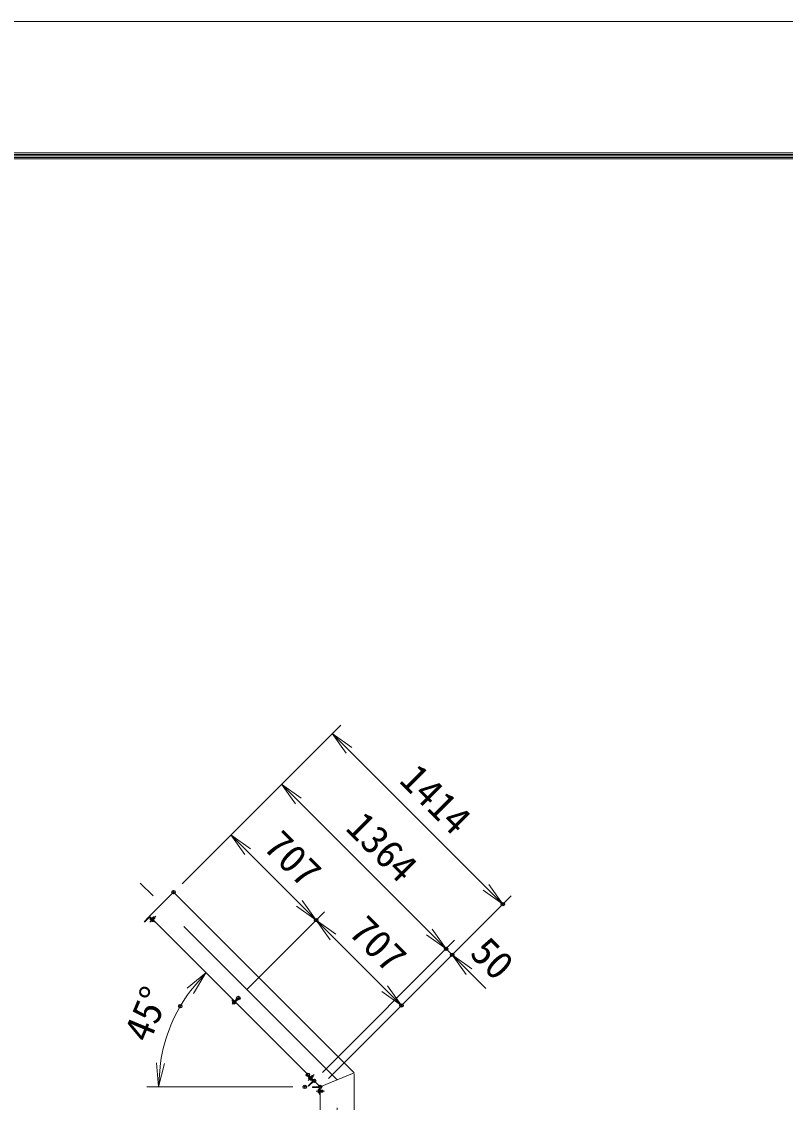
# Model space of a CAD drawing. Units: millimetres at full size. Extents: x -14700 to 14700, y -10395 to 10395.
# Drawn here: x -1379 to 3098, y 4060 to 10395 of the extents above; entities that cross this region are included whole.
import ezdxf
from ezdxf.enums import TextEntityAlignment as Align

# ---------------------------------------------------------------- set-up
doc = ezdxf.new("R2010")
doc.units = ezdxf.units.MM
doc.header["$LTSCALE"] = 40
doc.header["$PDMODE"] = 32
doc.header["$PDSIZE"] = 20
doc.linetypes.add('USER1', pattern=[50.8, 31.75, -6.35, 6.35, -6.35])
for name, color, linetype, lineweight in [('0-1_D-STR-DIM', 7, 'Continuous', 13), ('0-2_0', 7, 'Continuous', 18), ('0-4_D-STR3', 3, 'Continuous', 13), ('0-9_D-STR1', 1, 'Continuous', 18), ('0-A_D-BMK', 2, 'USER1', 13), ('0-C_D-TTL', 7, 'Continuous', 18)]:
    doc.layers.add(name, color=color, linetype=linetype, lineweight=lineweight)
doc.layers.add('0-3_Defpoints', color=253, linetype='Continuous')
doc.styles.add('ＭＳ ゴシック', font='')
doc.styles.get('ＭＳ ゴシック').set_extended_font_data('MS Gothic')

# ---------------------------------------------------------------- blocks, each defined once
blk = doc.blocks.new('_Open')
at = {"layer": '0-2_0'}
blk.add_line((-40, 6.67), (0, 0), dxfattribs=at)
blk.add_lwpolyline([(-40, -6.67), (0, 0), (-40, 0)], dxfattribs=at)

msp = doc.modelspace()

# ---------------------------------------------------------------- linework, layer by layer
at = {"layer": '0-1_D-STR-DIM'}
for p, q in [((-438.41, 5342.04), (491.43, 6271.89)), ((441.93, 6222.39), (1441.78, 5222.54)), ((-438.41, 5342.04), (194.45, 5974.9)), ((144.95, 5925.4), (1109.44, 4960.91)), ((-438.41, 5342.04), (-102.54, 5677.92)), ((-152.04, 5628.42), (347.89, 5128.49)), ((420.01, 4200.77), (1491.28, 5272.04)), ((-58.93, 4721.68), (397.39, 5177.99)), ((-58.93, 4721.68), (397.39, 5177.99)), ((1010.45, 5059.91), (911.45, 5158.9)), ((347.89, 5128.49), (847.81, 4628.57)), ((384.66, 4236.13), (1158.94, 5010.41)), ((384.66, 4236.13), (1158.94, 5010.41)), ((420.01, 4200.77), (1194.3, 4975.05)), ((1109.44, 4960.91), (1144.8, 4925.56)), ((249.73, 4272.06), (-347.98, 4869.77)), ((1243.79, 4826.56), (1342.79, 4727.57)), ((420.01, 4200.77), (897.31, 4678.07)), ((211.28, 4151.27), (-645.59, 4151.27))]:
    msp.add_line(p, q, dxfattribs=at)
msp.add_arc((370.52, 4151.27), 946.1, 143.48611, 171.51389, dxfattribs=at)
at = {"layer": '0-3_Defpoints'}
for p in [(-487.91, 5292.54), (1441.78, 5222.54), (347.89, 5128.49), (1109.44, 4960.91), (1144.8, 4925.56), (-448.83, 4624.33), (-108.43, 4672.18), (847.81, 4628.57), (299.22, 4222.57), (335.16, 4186.63), (281.28, 4151.27), (370.52, 4151.27), (370.52, 4151.27)]:
    msp.add_point(p, dxfattribs=at)
at = {"layer": '0-4_D-STR3'}
for p, q in [((-626.09, 5133.6), (-621.78, 5137.91)), ((-625.62, 5131.86), (-626.09, 5133.6)), ((-625.62, 5131.86), (-613.95, 5120.19)), ((-622.62, 5130.13), (-618.31, 5134.44)), ((-621.78, 5137.91), (-607.9, 5124.03)), ((-615.55, 5137.34), (-605.29, 5147.59)), ((-614.91, 5136.7), (-604.02, 5147.59)), ((-609.11, 5130.9), (-598.22, 5141.79)), ((-608.47, 5130.26), (-598.22, 5140.52)), ((-605.29, 5147.59), (-603.17, 5147.59)), ((-603.17, 5147.59), (-598.22, 5142.64)), ((-615.68, 5123.19), (-611.37, 5127.5)), ((-613.95, 5120.19), (-612.21, 5119.72)), ((-612.21, 5119.72), (-607.9, 5124.03)), ((-144.26, 4658.98), (-140.72, 4662.51)), ((-144.26, 4654.73), (-130.12, 4640.59)), ((-140.37, 4650.85), (-143.63, 4647.59)), ((-143.27, 4646.25), (-143.63, 4647.59)), ((-143.27, 4646.25), (-134.36, 4637.34)), ((-141.78, 4657.21), (-138.6, 4660.39)), ((-141.78, 4656.5), (-128.35, 4643.07)), ((-137.72, 4648.19), (-140.97, 4644.94)), ((-140.72, 4662.51), (-138.6, 4660.39)), ((-140.37, 4650.85), (-129.76, 4640.23)), ((-135.77, 4650.49), (-116.11, 4670.15)), ((-132.41, 4642.89), (-135.67, 4639.63)), ((-135.24, 4649.96), (-115.05, 4670.15)), ((-134.36, 4637.34), (-133.01, 4636.98)), ((-129.76, 4640.23), (-133.01, 4636.98)), ((-130.65, 4645.36), (-110.46, 4665.55)), ((-130.12, 4644.83), (-110.46, 4664.49)), ((-127.64, 4643.07), (-124.46, 4646.25)), ((-125.87, 4640.59), (-122.34, 4644.13)), ((-124.46, 4646.25), (-122.34, 4644.13)), ((-116.11, 4670.15), (-114.42, 4670.15)), ((-116.11, 4670.15), (-110.46, 4664.49)), ((-114.42, 4670.15), (-110.46, 4666.19)), ((-110.46, 4664.49), (-110.46, 4666.19)), ((303.05, 4204.46), (307.36, 4208.77)), ((303.52, 4202.72), (303.05, 4204.46)), ((315.18, 4191.05), (303.52, 4202.72)), ((306.52, 4200.99), (310.83, 4205.3)), ((321.24, 4194.89), (307.36, 4208.77)), ((313.46, 4194.05), (317.77, 4198.36)), ((314.23, 4207.56), (325.12, 4218.45)), ((315.18, 4191.05), (316.93, 4190.58)), ((316.93, 4190.58), (321.24, 4194.89)), ((320.03, 4201.76), (330.92, 4212.65)), ((320.66, 4201.13), (330.92, 4211.38)), ((330.92, 4211.38), (323.85, 4218.45)), ((330.92, 4213.5), (325.97, 4218.45)), ((330.92, 4211.38), (330.92, 4213.5)), ((359.52, 4134.52), (360.42, 4136.09)), ((359.52, 4134.52), (359.52, 4118.02)), ((359.52, 4118.02), (360.42, 4116.46)), ((360.42, 4136.09), (366.52, 4136.09)), ((360.42, 4131.18), (366.52, 4131.18)), ((360.42, 4121.37), (366.52, 4121.37)), ((366.52, 4136.09), (366.52, 4116.46)), ((370.52, 4131.27), (385.02, 4131.27)), ((370.52, 4130.37), (385.92, 4130.37)), ((370.52, 4122.17), (385.92, 4122.17)), ((370.52, 4121.27), (385.02, 4121.27)), ((385.02, 4131.27), (386.52, 4129.77)), ((386.52, 4129.77), (386.52, 4122.77)), ((360.42, 4116.46), (366.52, 4116.46))]:
    msp.add_line(p, q, dxfattribs=at)
for points in [[(-605.29, 5147.59), (-598.22, 5140.52), (-598.22, 5142.64)], [(313.59, 4208.2), (323.85, 4218.45), (325.97, 4218.45)], [(385.02, 4131.27), (385.02, 4121.27), (386.52, 4122.77)]]:
    msp.add_lwpolyline(points, dxfattribs=at)
for centre, radius, start, end in [((-621.82, 5134.4), 4.34, 190.61575, 259.38425), ((-608.2, 5137.61), 16.24, 207.41205, 242.58795), ((-611.41, 5123.99), 4.34, 190.61575, 259.38425), ((-142.14, 4656.85), 3, 135, 225), ((-140.36, 4648.2), 3.32, 190.61585, 259.38415), ((-141.43, 4656.85), 0.5, 135, 225), ((-129.95, 4650.66), 12.42, 207.4121, 242.5879), ((-132.4, 4640.24), 3.32, 190.61585, 259.38415), ((-127.99, 4642.71), 3, 225, 315), ((-127.99, 4643.42), 0.5, 225, 315), ((307.32, 4205.26), 4.34, 190.61575, 259.38425), ((320.94, 4208.47), 16.24, 207.41205, 242.58795), ((317.73, 4194.85), 4.34, 190.61575, 259.38425), ((364.01, 4133.63), 4.34, 145.61575, 214.38425), ((375.9, 4126.27), 16.24, 162.41205, 197.58795), ((364.01, 4118.91), 4.34, 145.61575, 214.38425)]:
    msp.add_arc(centre, radius, start, end, dxfattribs=at)
at = {"layer": '0-9_D-STR1'}
for p, q in [((-487.91, 5292.54), (-629.33, 5151.12)), ((-487.91, 5292.54), (570.52, 4234.12)), ((-661.51, 5119.66), (-633.22, 5147.94)), ((-656.56, 5118.95), (-632.87, 5142.64)), ((370.52, 4151.27), (-629.33, 5151.12)), ((-626.51, 5142.64), (-602.82, 5118.95)), ((-626.15, 5147.94), (-597.87, 5119.66)), ((-661.51, 5119.66), (-660.8, 5118.95)), ((-598.58, 5118.95), (-597.87, 5119.66)), ((302.28, 4218.1), (302.99, 4218.8)), ((325.97, 4190.17), (302.28, 4213.85)), ((302.28, 4160.11), (325.97, 4183.8)), ((331.27, 4190.52), (302.99, 4218.8)), ((302.99, 4155.16), (331.27, 4183.45)), ((570.52, 4234.12), (370.52, 4151.27)), ((302.99, 4155.16), (302.28, 4155.87)), ((325.52, 4151.27), (325.52, 4150.27)), ((325.52, 4151.27), (365.52, 4151.27)), ((328.52, 4147.27), (362.02, 4147.27)), ((366.52, 4142.77), (366.52, 4109.27)), ((370.52, 4146.27), (370.52, 4106.27)), ((369.52, 4106.27), (370.52, 4106.27))]:
    msp.add_line(p, q, dxfattribs=at)
msp.add_lwpolyline([(370.52, 4151.27), (370.52, -5782.26), (570.52, -5782.26), (570.52, 4227.74)], dxfattribs=at)
for centre, radius, start, end in [((-629.69, 5144.41), 5, 45, 135), ((-629.69, 5139.46), 4.5, 45, 135), ((-658.68, 5121.07), 3, 225, 315), ((-600.7, 5121.07), 3, 225, 315), ((304.4, 4215.98), 3, 135, 225), ((322.78, 4186.98), 4.5, 315, 45), ((327.73, 4186.98), 5, 315, 45), ((304.4, 4157.99), 3, 135, 225), ((328.52, 4150.27), 3, 180, 270), ((362.02, 4142.77), 4.5, 0, 90), ((365.52, 4146.27), 5, 0, 90), ((369.52, 4109.27), 3, 180, 270)]:
    msp.add_arc(centre, radius, start, end, dxfattribs=at)
at = {"layer": '0-A_D-BMK'}
for p, q in [((470.52, 4192.69), (-683.07, 5346.28)), ((-592.99, 5152.82), (-628.34, 5117.47)), ((-143.78, 4636.82), (-108.43, 4672.18)), ((336.15, 4223.68), (300.79, 4188.33)), ((470.52, -5878.26), (470.52, 4186.32)), ((397.42, 4126.27), (347.42, 4126.27))]:
    msp.add_line(p, q, dxfattribs=at)
at = {"layer": '0-C_D-TTL', "color": 2}
msp.add_lwpolyline([(-14700, 10395), (14700, 10395), (14700, -10395), (-14700, -10395)], close=True, dxfattribs=at)
at = {"layer": '0-C_D-TTL'}
for points in [[(-13755, 9625), (13755, 9625), (13755, -9625), (-13755, -9625)], [(-13746.25, 9616.25), (13746.25, 9616.25), (13746.25, -9616.25), (-13746.25, -9616.25)], [(-13737.5, 9607.5), (13737.5, 9607.5), (13737.5, -9607.5), (-13737.5, -9607.5)], [(-13728.75, 9598.75), (13728.75, 9598.75), (13728.75, -9598.75), (-13728.75, -9598.75)], [(-13720, 9590), (13720, 9590), (13720, -9590), (-13720, -9590)]]:
    msp.add_lwpolyline(points, close=True, dxfattribs=at)

# ---------------------------------------------------------------- block references
at = {"layer": '0-1_D-STR-DIM', "xscale": 3.5, "yscale": 3.5}
for p, rotation in [((441.93, 6222.39), 135), ((144.95, 5925.4), 135), ((-152.04, 5628.42), 135), ((1441.78, 5222.54), 315), ((347.89, 5128.49), 315), ((347.89, 5128.49), 135), ((1109.44, 4960.91), 315), ((1109.44, 4960.91), 315), ((1144.8, 4925.56), 135), ((-298.48, 4820.27), 49.24306), ((847.81, 4628.57), 315), ((-575.59, 4151.27), 265.75694)]:
    msp.add_blockref('_Open', p, dxfattribs=dict(at, rotation=rotation))

# ---------------------------------------------------------------- texts
at = {"layer": '0-1_D-STR-DIM', "style": 'ＭＳ ゴシック'}
for s, rotation, p in [('1414', 315, (792.63, 5905.09)), ('1364', 315, (477.97, 5625.79)), ('707', 315, (-5.7, 5515.48)), ('707', 315, (494.23, 5015.56)), ('50', 315, (1204.93, 4891.17)), ('45°', 67.5, (-583.38, 4382.36))]:
    msp.add_text(s, height=168.3, rotation=rotation, dxfattribs=at).set_placement(p, align=Align.BOTTOM_LEFT)

doc.saveas('drawing.dxf')
